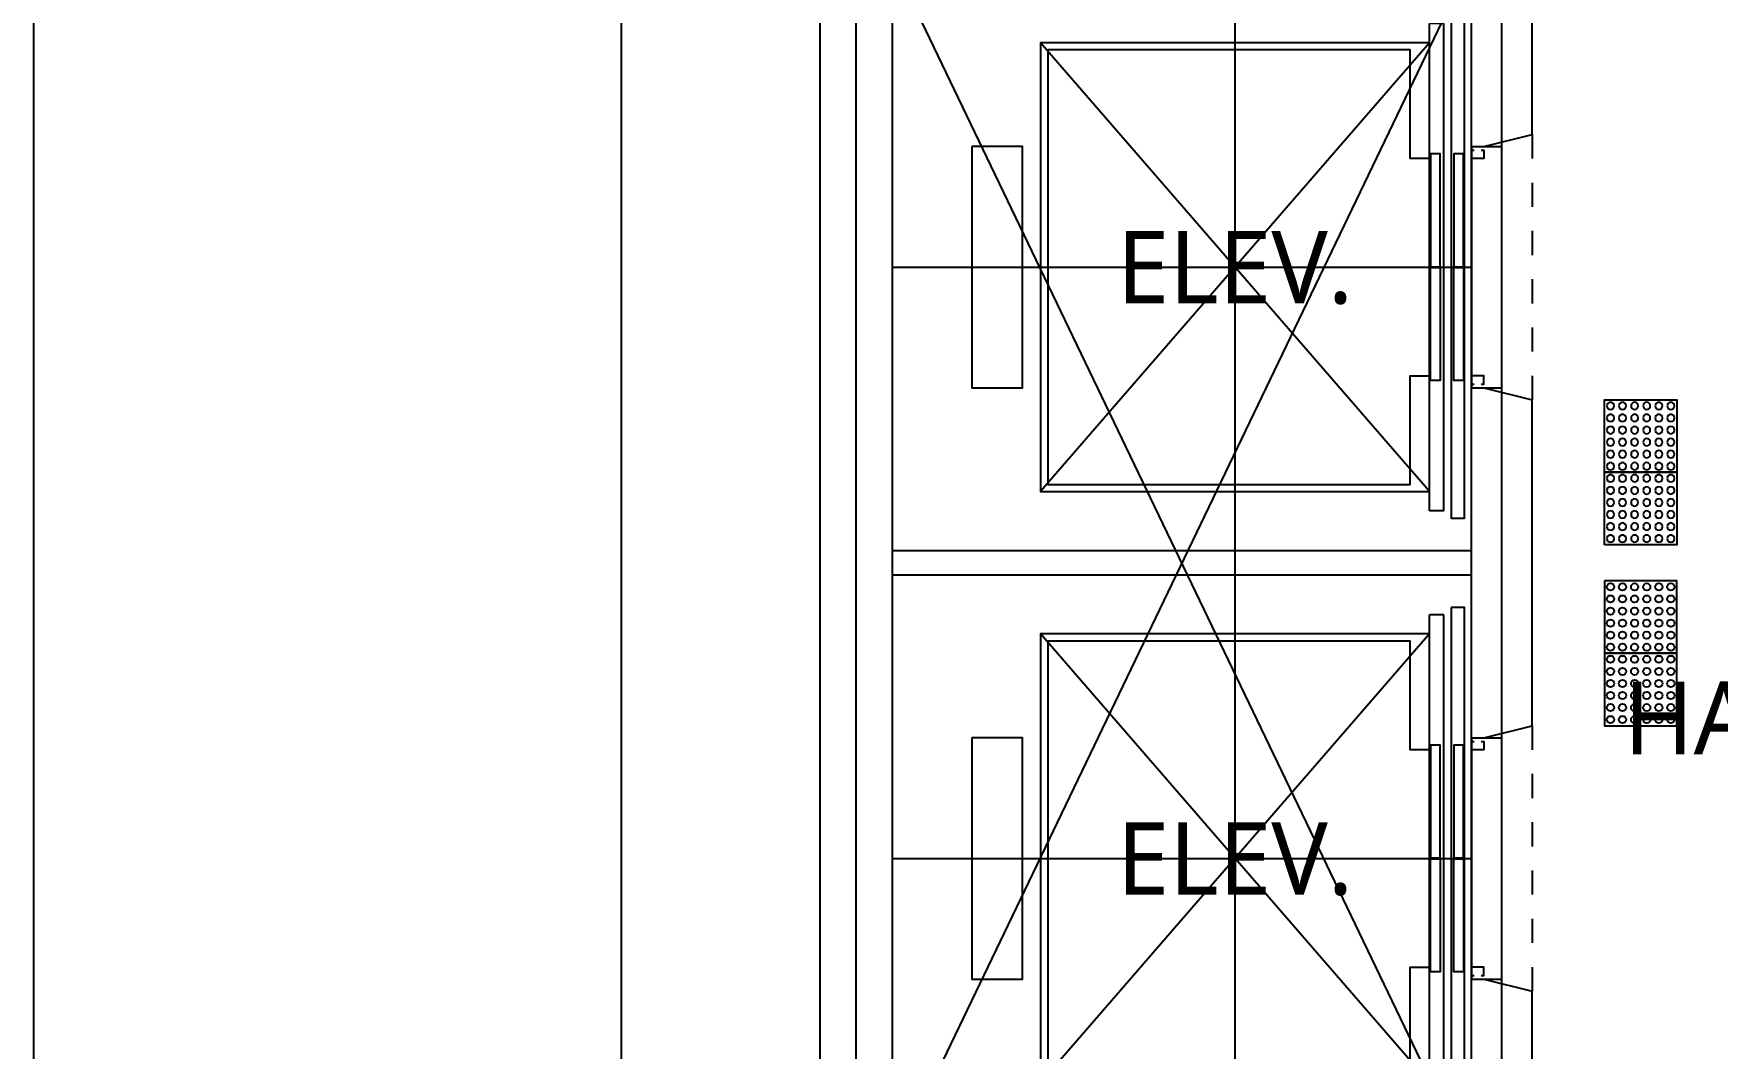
# Model space of a CAD drawing. Header units: millimetres. Extents: x 7086022 to 7120578, y 229555 to 276126.
# Drawn here: x 7099238 to 7106211, y 250743 to 254947 of the extents above; entities that cross this region are included whole.
import ezdxf
from ezdxf.enums import TextEntityAlignment as Align

# ---------------------------------------------------------------- set-up
doc = ezdxf.new("R2010")
doc.units = ezdxf.units.MM
doc.header["$LTSCALE"] = 100
for name, pattern in [('C-302-C-TF_84C+84D+84C$0$CEN', [62, 60, -1, 0, -1]), ('C-302-C-TF_84C+84D+84C$0$HIDDEN', [2, 1, -1]), ('CEN', [62, 60, -1, 0, -1])]:
    doc.linetypes.add(name, pattern=pattern)
doc.layers.get('Defpoints').update_dxf_attribs({"color": 149})
for name, color, linetype in [('BP', 7, 'Continuous'), ('C-302-C-TF_84C+84D+84C$0$CEN', 1, 'C-302-C-TF_84C+84D+84C$0$CEN'), ('C-302-C-TF_84C+84D+84C$0$COL', 2, 'Continuous'), ('C-302-C-TF_84C+84D+84C$0$ELEV', 4, 'Continuous'), ('C-302-C-TF_84C+84D+84C$0$S-구조선', 4, 'Continuous'), ('C-302-C-TF_84C+84D+84C$0$STXK', 6, 'Continuous'), ('CEN', 1, 'CEN'), ('TEXT', 2, 'Continuous')]:
    doc.layers.add(name, color=color, linetype=linetype)
doc.styles.add('맑은 고딕', font='')
doc.styles.get('맑은 고딕').set_extended_font_data('Malgun Gothic')

# ---------------------------------------------------------------- blocks, each defined once
blk = doc.blocks.new('C-302-C-TF_84C+84D+84C$0$ELEV.17_2550_2450')
at = {"layer": 'C-302-C-TF_84C+84D+84C$0$ELEV', "color": 1}
for p, q in [((0, 0), (0, -2400)), ((1275, -1420), (-1275, -1420))]:
    blk.add_line(p, q, dxfattribs=at)
at = {"layer": 'C-302-C-TF_84C+84D+84C$0$ELEV'}
for p, q in [((-930, -2225), (930, -615)), ((930, -2225), (-930, -615)), ((-1010, -2225), (1010, -2225)), ((-1010, -2285), (-1010, -2225)), ((1010, -2285), (1010, -2225)), ((-1010, -2285), (1010, -2285))]:
    blk.add_line(p, q, dxfattribs=at)
for points in [[(500, -330), (-500, -330), (-500, -540), (500, -540)], [(-930, -2225), (930, -2225), (930, -615), (-930, -615)], [(-2, -2269), (-470, -2269), (-470, -2229), (-2, -2229)], [(2, -2269), (470, -2269), (470, -2229), (2, -2229)], [(1040, -2315), (-1040, -2315), (-1040, -2370), (1040, -2370)], [(-2, -2366), (-470, -2366), (-470, -2326), (-2, -2326)], [(2, -2366), (470, -2366), (470, -2326), (2, -2326)]]:
    blk.add_lwpolyline(points, close=True, dxfattribs=at)
for points in [[(450, -2225), (450, -2145), (900, -2145), (900, -645), (-900, -645), (-900, -2145), (-450, -2145), (-450, -2225)], [(-485, -2440), (-485, -2450), (-450, -2450), (-450, -2400), (-485, -2400), (-485, -2410)], [(485, -2440), (485, -2450), (450, -2450), (450, -2400), (485, -2400), (485, -2410)]]:
    blk.add_lwpolyline(points, dxfattribs=at)
at = {"layer": 'Defpoints'}
for p, q in [((-500, -2400), (-500, -2525)), ((500, -2400), (500, -2525))]:
    blk.add_line(p, q, dxfattribs=at)
blk.add_lwpolyline([(-1275, -2400), (1275, -2400), (1275, 0), (-1275, 0)], close=True, dxfattribs=at)
blk = doc.blocks.new('C-302-C-TF_84C+84D+84C$0$점자블럭')
at = {"layer": 'C-302-C-TF_84C+84D+84C$0$STXK'}
blk.add_lwpolyline([(300, 300), (0, 300), (0, 0), (300, 0)], close=True, dxfattribs=at)
at = {"layer": 'C-302-C-TF_84C+84D+84C$0$STXK', "color": 8}
for centre in [(25, 275), (75, 275), (125, 275), (175, 275), (225, 275), (275, 275), (25, 225), (75, 225), (125, 225), (175, 225), (225, 225), (275, 225), (25, 175), (25, 125), (75, 175), (75, 125), (125, 175), (125, 125), (175, 175), (175, 125), (225, 175), (225, 125), (275, 175), (275, 125), (25, 75), (75, 75), (125, 75), (175, 75), (225, 75), (275, 75), (25, 25), (75, 25), (125, 25), (175, 25), (225, 25), (275, 25)]:
    blk.add_circle(centre, 15, dxfattribs=at)
blk = doc.blocks.new('C-302-C-TF_84C+84D+84C$0$S-구조선')
at = {"layer": 'C-302-C-TF_84C+84D+84C$0$S-구조선', "color": 1}
for p, q in [((-2550, 5125), (-150, 125)), ((-2550, 125), (-150, 5125))]:
    blk.add_line(p, q, dxfattribs=at)
at = {"layer": 'C-302-C-TF_84C+84D+84C$0$S-구조선', "color": 3, "linetype": 'C-302-C-TF_84C+84D+84C$0$HIDDEN'}
for p, q in [((-2800, 4400), (-2800, 3300)), ((-2800, 1950), (-2800, 850))]:
    blk.add_line(p, q, dxfattribs=at)
at = {"layer": 'C-302-C-TF_84C+84D+84C$0$S-구조선', "color": 3}
for p, q in [((-2550, 4350), (-2550, 3350)), ((-2550, 1900), (-2550, 900))]:
    blk.add_line(p, q, dxfattribs=at)
blk = doc.blocks.new('C-302-C-TF_84C+84D+84C', base_point=(0, 0))
at = {"layer": 'C-302-C-TF_84C+84D+84C$0$CEN'}
for p, q in [((-9645, 1695), (-9645, -4675)), ((-6970, -3880), (-6970, 1395))]:
    blk.add_line(p, q, dxfattribs=at)
at = {"layer": 'C-302-C-TF_84C+84D+84C$0$COL'}
for p, q in [((-6845, 520), (-6845, 1645)), ((-9795, 1545), (-9795, -4525)), ((-9495, 1245), (-9495, -3755)), ((-7095, 470), (-7095, 1245)), ((-7045, 470), (-6845, 520)), ((-7095, 470), (-7045, 470)), ((-7095, -530), (-7045, -530)), ((-7045, -530), (-6845, -580)), ((-7045, -1980), (-6845, -1930)), ((-7095, -1980), (-7045, -1980)), ((-7095, -3755), (-7095, -2980)), ((-7095, -2980), (-7045, -2980)), ((-7045, -2980), (-6845, -3030)), ((-6845, -4005), (-6845, -3030))]:
    blk.add_line(p, q, dxfattribs=at)
for points in [[(-7095, -1980), (-7095, -530)], [(-6845, -1930), (-6845, -580)]]:
    blk.add_lwpolyline(points, dxfattribs=at)
at = {"layer": 'C-302-C-TF_84C+84D+84C$0$ELEV', "rotation": 90}
for p in [(-9495, -30), (-9495, -2480)]:
    blk.add_blockref('C-302-C-TF_84C+84D+84C$0$ELEV.17_2550_2450', p, dxfattribs=at)
at = {"layer": 'C-302-C-TF_84C+84D+84C$0$S-구조선', "xscale": -1}
blk.add_blockref('C-302-C-TF_84C+84D+84C$0$S-구조선', (-9645, -3880), dxfattribs=at)
at = {"layer": 'C-302-C-TF_84C+84D+84C$0$STXK', "xscale": -1.000000000000006, "rotation": 90}
for p in [(-6245, -580), (-6245, -880)]:
    blk.add_blockref('C-302-C-TF_84C+84D+84C$0$점자블럭', p, dxfattribs=at)
at = {"layer": 'C-302-C-TF_84C+84D+84C$0$STXK', "rotation": 90}
for p in [(-6245, -1630), (-6245, -1930)]:
    blk.add_blockref('C-302-C-TF_84C+84D+84C$0$점자블럭', p, dxfattribs=at)
blk = doc.blocks.new('DIM-302-TF')
at = {"layer": 'CEN'}
for p, q in [((13565, -26560), (13565, -3600)), ((16000, -26990), (16000, -3600))]:
    blk.add_line(p, q, dxfattribs=at)
blk = doc.blocks.new('302 NAME')
at = {"layer": 'TEXT', "linetype": 'Continuous', "style": '맑은 고딕'}
for s, p in [('ELEV.', (7104213.1, 253979.9)), ('HALL', (7106297.5, 252111.8)), ('ELEV.', (7104213.1, 251529.9))]:
    blk.add_text(s, height=300, dxfattribs=at).set_placement(p, align=Align.MIDDLE_CENTER)
blk = doc.blocks.new('A$C9892afa6')
at = {"layer": 'TEXT'}
blk.add_blockref('302 NAME', (-7090708.1, -240124.9), dxfattribs=at)

msp = doc.modelspace()

# ---------------------------------------------------------------- block references
at = {"layer": 'BP'}
for name, p in [('A$C9892afa6', (7090708.1, 240124.9)), ('C-302-C-TF_84C+84D+84C', (7112288.1, 254009.9))]:
    msp.add_blockref(name, p, dxfattribs=at)
at = {"layer": 'CEN'}
msp.add_blockref('DIM-302-TF', (7085673.1, 276474.9), dxfattribs=at)

doc.saveas('drawing.dxf')
